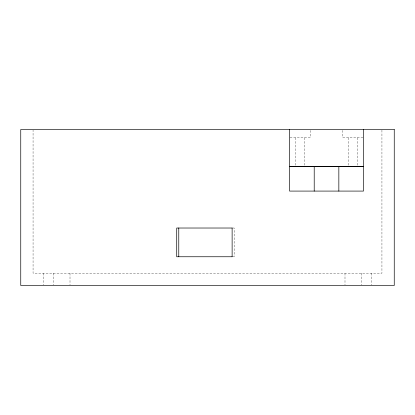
<?xml version="1.0" encoding="UTF-8"?>
<svg xmlns="http://www.w3.org/2000/svg" width="415" height="415" viewBox="0 0 415 415"><rect width="100%" height="100%" fill="white"/><g stroke="black" fill="none" stroke-linecap="round" stroke-linejoin="round"><path stroke-width="0.31" stroke-dasharray="2.08 1.56" d="M289.986 137.723L310.264 137.723L310.264 130.149M363.047 137.723L342.79 137.723L342.79 130.149M232.888 228.022L234.179 228.022L234.179 256.755L232.888 256.755M381.935 130.165L381.935 273.169L33.065 273.169L33.065 130.165M371.674 273.169L371.674 284.835M361.413 273.169L361.413 284.835M357.559 137.723L357.559 165.18M348.527 137.723L348.527 165.18M344.995 273.169L344.995 284.835M304.496 137.723L304.496 165.18M295.532 137.723L295.532 165.18M70.005 273.169L70.005 284.835M53.587 273.169L53.587 284.835M43.326 273.169L43.326 284.835"/><path stroke-width="0.62" d="M338.842 166.54L363.467 166.457L289.587 166.457L338.842 166.54L338.842 191.082M232.244 228.022L176.717 228.022L176.717 256.755L232.244 256.755M363.467 129.516L363.467 191.082L289.587 191.082L289.587 129.516M314.212 166.54L314.212 191.082M232.125 228.022L232.125 256.755M178.772 228.022L178.772 256.755M394.25 129.516L20.75 129.516L20.75 285.484L394.25 285.484L394.25 129.516"/></g></svg>
